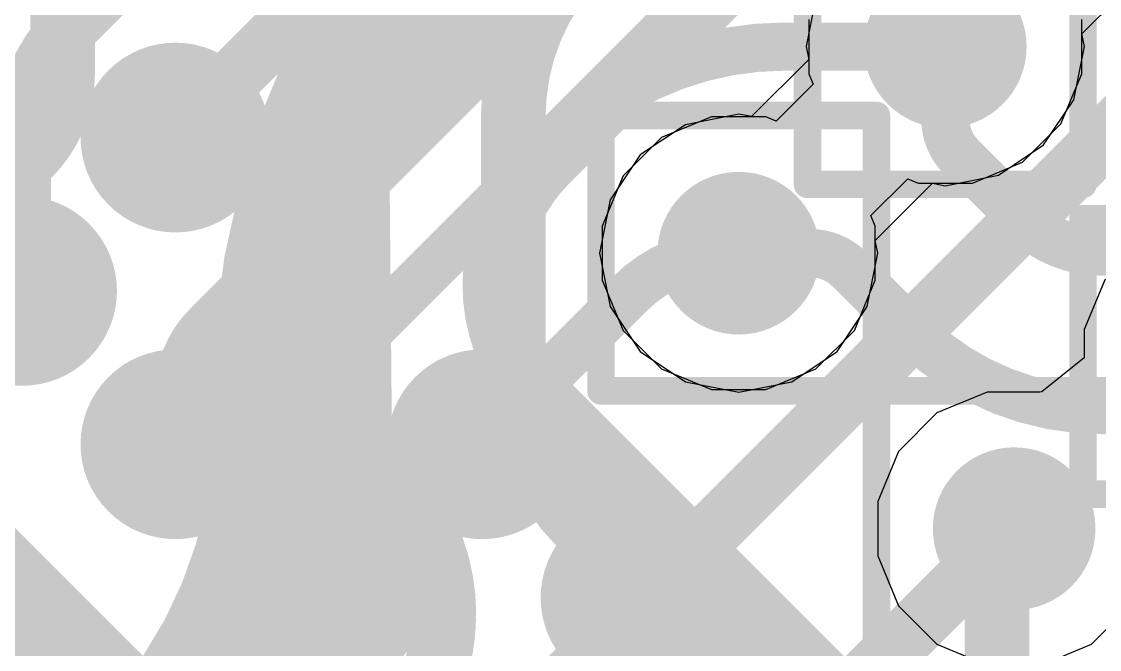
# Model space of a CAD drawing. Header units: inches. Extents: x -6 to 284, y -12 to 154.
# Drawn here: x 60.205 to 62.193, y 11.716 to 12.874 of the extents above; entities that cross this region are included whole.
import ezdxf

# ---------------------------------------------------------------- set-up
doc = ezdxf.new("R2010")
doc.units = ezdxf.units.IN
for name, color, linetype in [('Bottom Layer', 5, 'Continuous'), ('Drill Drawing', 1, 'Continuous'), ('GND-1', 16, 'Continuous'), ('GND-2', 90, 'Continuous'), ('GND-3', 216, 'Continuous'), ('GND-4', 54, 'Continuous'), ('PWR-1', 156, 'Continuous'), ('PWR-2', 130, 'Continuous'), ('Signal L1', 76, 'Continuous'), ('Signal L2', 6, 'Continuous'), ('Top Layer', 1, 'Continuous'), ('Top Paste', 8, 'Continuous'), ('Top Solder', 216, 'Continuous'), ('Via Holes', 16, 'Continuous')]:
    doc.layers.add(name, color=color, linetype=linetype)

# ---------------------------------------------------------------- blocks, each defined once
blk = doc.blocks.new('BGA_565_15_5_14_4__132')
at = {"layer": 'Top Layer'}
h = blk.add_hatch(color=1, dxfattribs=at)
edge = h.paths.add_edge_path()
edge.add_arc((-7.400000439999999, 2.39999774), 0.12499848, 0, 360)
h = blk.add_hatch(color=1, dxfattribs=at)
edge = h.paths.add_edge_path()
edge.add_arc((-7.400000439999999, 2.00000108), 0.12499848, 0, 360)
h = blk.add_hatch(color=1, dxfattribs=at)
edge = h.paths.add_edge_path()
edge.add_arc((-7.00000124, 2.00000108), 0.12499848, 0, 360)
h = blk.add_hatch(color=1, dxfattribs=at)
edge = h.paths.add_edge_path()
edge.add_arc((-7.00000124, 1.59999934), 0.12499848, 0, 360)
h = blk.add_hatch(color=1, dxfattribs=at)
edge = h.paths.add_edge_path()
edge.add_arc((-7.400000439999999, 1.20000014), 0.12499848, 0, 360)
h = blk.add_hatch(color=1, dxfattribs=at)
edge = h.paths.add_edge_path()
edge.add_arc((-7.00000124, 1.20000014), 0.12499848, 0, 360)
at = {"layer": 'Top Paste'}
h = blk.add_hatch(color=8, dxfattribs=at)
edge = h.paths.add_edge_path()
edge.add_arc((-7.400000439999999, 2.39999774), 0.12499848, 0, 360)
h = blk.add_hatch(color=8, dxfattribs=at)
edge = h.paths.add_edge_path()
edge.add_arc((-7.400000439999999, 2.00000108), 0.12499848, 0, 360)
h = blk.add_hatch(color=8, dxfattribs=at)
edge = h.paths.add_edge_path()
edge.add_arc((-7.00000124, 2.00000108), 0.12499848, 0, 360)
h = blk.add_hatch(color=8, dxfattribs=at)
edge = h.paths.add_edge_path()
edge.add_arc((-7.00000124, 1.59999934), 0.12499848, 0, 360)
h = blk.add_hatch(color=8, dxfattribs=at)
edge = h.paths.add_edge_path()
edge.add_arc((-7.400000439999999, 1.20000014), 0.12499848, 0, 360)
h = blk.add_hatch(color=8, dxfattribs=at)
edge = h.paths.add_edge_path()
edge.add_arc((-7.00000124, 1.20000014), 0.12499848, 0, 360)
at = {"layer": 'Top Solder'}
h = blk.add_hatch(color=216, dxfattribs=at)
edge = h.paths.add_edge_path()
edge.add_arc((-7.400000439999999, 2.39999774), 0.17499838, 0, 360)
h = blk.add_hatch(color=216, dxfattribs=at)
edge = h.paths.add_edge_path()
edge.add_arc((-7.400000439999999, 2.00000108), 0.17499838, 0, 360)
h = blk.add_hatch(color=216, dxfattribs=at)
edge = h.paths.add_edge_path()
edge.add_arc((-7.00000124, 2.00000108), 0.17499838, 0, 360)
h = blk.add_hatch(color=216, dxfattribs=at)
edge = h.paths.add_edge_path()
edge.add_arc((-7.00000124, 1.59999934), 0.17499838, 0, 360)
h = blk.add_hatch(color=216, dxfattribs=at)
edge = h.paths.add_edge_path()
edge.add_arc((-7.400000439999999, 1.20000014), 0.17499838, 0, 360)
h = blk.add_hatch(color=216, dxfattribs=at)
edge = h.paths.add_edge_path()
edge.add_arc((-7.00000124, 1.20000014), 0.17499838, 0, 360)

msp = doc.modelspace()

# ---------------------------------------------------------------- hatches: boundary and pattern name
at = {"layer": 'Bottom Layer'}
h = msp.add_hatch(color=5, dxfattribs=at)
edge = h.paths.add_edge_path()
edge.add_arc((61.90883224, 12.82770358), 0.1499997, 0, 360)
h = msp.add_hatch(color=5, dxfattribs=at)
edge = h.paths.add_edge_path()
edge.add_arc((61.52783224, 12.44670358), 0.1499997, 0, 360)
at = {"layer": 'GND-1'}
h = msp.add_hatch(color=16, dxfattribs=at)
edge = h.paths.add_edge_path()
edge.add_arc((61.90883224, 12.82770358), 0.1499997, 0, 360)
h = msp.add_hatch(color=16, dxfattribs=at)
edge = h.paths.add_edge_path()
edge.add_arc((61.52783224, 12.44670358), 0.1499997, 0, 360)
h = msp.add_hatch(color=16, dxfattribs=at)
edge = h.paths.add_edge_path()
edge.add_arc((62.03583732, 11.93869342), 0.1499997, 0, 360)
at = {"layer": 'GND-2'}
h = msp.add_hatch(color=90, dxfattribs=at)
edge = h.paths.add_edge_path()
edge.add_arc((61.90883224, 12.82770358), 0.1499997, 0, 360)
h = msp.add_hatch(color=90, dxfattribs=at)
edge = h.paths.add_edge_path()
edge.add_arc((61.52783224, 12.44670358), 0.1499997, 0, 360)
at = {"layer": 'GND-3'}
h = msp.add_hatch(color=216, dxfattribs=at)
edge = h.paths.add_edge_path()
edge.add_arc((61.90883224, 12.82770358), 0.1499997, 0, 360)
h = msp.add_hatch(color=216, dxfattribs=at)
edge = h.paths.add_edge_path()
edge.add_arc((61.52783224, 12.44670358), 0.1499997, 0, 360)
at = {"layer": 'GND-4'}
h = msp.add_hatch(color=54, dxfattribs=at)
edge = h.paths.add_edge_path()
edge.add_arc((61.90883224, 12.82770358), 0.1499997, 0, 360)
h = msp.add_hatch(color=54, dxfattribs=at)
edge = h.paths.add_edge_path()
edge.add_arc((61.52783224, 12.44670358), 0.1499997, 0, 360)
at = {"layer": 'PWR-1'}
h = msp.add_hatch(color=156, dxfattribs=at)
edge = h.paths.add_edge_path()
edge.add_arc((61.90883224, 12.82770358), 0.1499997, 0, 360)
h = msp.add_hatch(color=156, dxfattribs=at)
edge = h.paths.add_edge_path()
edge.add_arc((61.52783224, 12.44670358), 0.1499997, 0, 360)
at = {"layer": 'PWR-2'}
h = msp.add_hatch(color=130, dxfattribs=at)
edge = h.paths.add_edge_path()
edge.add_arc((61.90883224, 12.82770358), 0.1499997, 0, 360)
h = msp.add_hatch(color=130, dxfattribs=at)
edge = h.paths.add_edge_path()
edge.add_arc((61.52783224, 12.44670358), 0.1499997, 0, 360)
at = {"layer": 'Signal L1'}
h = msp.add_hatch(color=76, dxfattribs=at)
edge = h.paths.add_edge_path()
edge.add_arc((61.90883224, 12.82770358), 0.1499997, 0, 360)
h = msp.add_hatch(color=76, dxfattribs=at)
edge = h.paths.add_edge_path()
edge.add_arc((61.52783224, 12.44670358), 0.1499997, 0, 360)
h = msp.add_hatch(color=76, dxfattribs=at)
edge = h.paths.add_edge_path()
edge.add_arc((62.03583732, 11.93869342), 0.1499997, 0, 360)
at = {"layer": 'Signal L2'}
h = msp.add_hatch(color=6, dxfattribs=at)
edge = h.paths.add_edge_path()
edge.add_arc((61.90883224, 12.82770358), 0.1499997, 0, 360)
h = msp.add_hatch(color=6, dxfattribs=at)
edge = h.paths.add_edge_path()
edge.add_arc((61.52783224, 12.44670358), 0.1499997, 0, 360)
at = {"layer": 'Top Layer'}
h = msp.add_hatch(color=1, dxfattribs=at)
edge = h.paths.add_edge_path()
edge.add_arc((61.90883224, 12.82770358), 0.1499997, 0, 360)
h = msp.add_hatch(color=1, dxfattribs=at)
edge = h.paths.add_edge_path()
edge.add_arc((61.52783224, 12.44670358), 0.1499997, 0, 360)
h = msp.add_hatch(color=1, dxfattribs=at)
edge = h.paths.add_edge_path()
edge.add_arc((62.03583732, 11.93869342), 0.1499997, 0, 360)
at = {"layer": 'Via Holes'}
h = msp.add_hatch(color=7, dxfattribs=at)
edge = h.paths.add_edge_path()
edge.add_arc((61.90883224, 12.82770358), 0.07499858, 0, 360)
h = msp.add_hatch(color=7, dxfattribs=at)
edge = h.paths.add_edge_path()
edge.add_arc((61.52783224, 12.44670358), 0.07499858, 0, 360)
h = msp.add_hatch(color=7, dxfattribs=at)
edge = h.paths.add_edge_path()
edge.add_arc((62.03583732, 11.93869342), 0.07499858, 0, 360)

# ---------------------------------------------------------------- linework, layer by layer
at = {"layer": 'Bottom Layer'}
for points in [[(60.90480326, 11.35750332, 0.10414, 0.10414, 0), (63.12528396, 13.57798148, 0.10414, 0.10414, 0)], [(60.6561906, 12.15507348, 0.2032, 0.2032, -0.1989136463884199), (61.10969744, 13.24994048, 0.2032, 0.2032, 0)], [(60.65619568, 12.15507856, 0.2032, 0.2032, -0.08871033909250432), (60.62335602, 11.87864274, 0.2032, 0.2032, 0)], [(60.62335602, 11.87864274, 0.2032, 0.2032, -0.1231645508676885), (60.4065086, 11.5171347, 0.2032, 0.2032, 0)]]:
    msp.add_lwpolyline(points, format="xyseb", dxfattribs=at)
for points in [[(60.60539059999999, 12.15507348, 0.1016, 0.1016, 1), (60.70699059999999, 12.15507348, 0.1016, 0.1016, 1)], [(60.60539567999999, 12.15507856, 0.1016, 0.1016, 1), (60.70699567999999, 12.15507856, 0.1016, 0.1016, 1)], [(60.57255602, 11.87864274, 0.1016, 0.1016, 1), (60.67415602000001, 11.87864274, 0.1016, 0.1016, 1)], [(60.57255602, 11.87864274, 0.1016, 0.1016, 1), (60.67415602000001, 11.87864274, 0.1016, 0.1016, 1)]]:
    msp.add_lwpolyline(points, format="xyseb", close=True, dxfattribs=at)
at = {"layer": 'Drill Drawing'}
for points in [[(61.65483223999999, 12.57370358, 0.0508, 0.0508, 0), (61.65483223999999, 13.08170358, 0.0508, 0.0508, 0)], [(62.16283223999999, 12.57370358, 0.0508, 0.0508, 0), (62.16283223999999, 13.08170358, 0.0508, 0.0508, 0)], [(61.27383224, 12.70070358, 0.0508, 0.0508, 0), (61.78183224, 12.70070358, 0.0508, 0.0508, 0)], [(61.27383224, 12.19270358, 0.0508, 0.0508, 0), (61.27383224, 12.70070358, 0.0508, 0.0508, 0)], [(61.78183224, 12.19270358, 0.0508, 0.0508, 0), (61.78183224, 12.70070358, 0.0508, 0.0508, 0)], [(61.65483223999999, 12.57370358, 0.0508, 0.0508, 0), (62.16283223999999, 12.57370358, 0.0508, 0.0508, 0)], [(62.16283731999999, 12.51019342, 0.0508, 0.0508, 0), (62.67083732, 12.51019342, 0.0508, 0.0508, 0)], [(62.16283731999999, 12.00219342, 0.0508, 0.0508, 0), (62.16283731999999, 12.51019342, 0.0508, 0.0508, 0)], [(61.27383224, 12.19270358, 0.0508, 0.0508, 0), (61.78183224, 12.19270358, 0.0508, 0.0508, 0)], [(61.78183731999999, 12.19269342, 0.0508, 0.0508, 0), (62.28983731999999, 12.19269342, 0.0508, 0.0508, 0)], [(61.78183731999999, 11.68469342, 0.0508, 0.0508, 0), (61.78183731999999, 12.19269342, 0.0508, 0.0508, 0)], [(62.16283731999999, 12.00219342, 0.0508, 0.0508, 0), (62.67083732, 12.00219342, 0.0508, 0.0508, 0)]]:
    msp.add_lwpolyline(points, format="xyseb", dxfattribs=at)
for points in [[(61.26113223999999, 12.70070358, 0.0254, 0.0254, 1), (61.28653223999999, 12.70070358, 0.0254, 0.0254, 1)], [(61.26113223999999, 12.70070358, 0.0254, 0.0254, 1), (61.28653223999999, 12.70070358, 0.0254, 0.0254, 1)], [(61.76913224, 12.70070358, 0.0254, 0.0254, 1), (61.79453224, 12.70070358, 0.0254, 0.0254, 1)], [(61.76913224, 12.70070358, 0.0254, 0.0254, 1), (61.79453224, 12.70070358, 0.0254, 0.0254, 1)], [(61.64213224, 12.57370358, 0.0254, 0.0254, 1), (61.66753224, 12.57370358, 0.0254, 0.0254, 1)], [(61.64213224, 12.57370358, 0.0254, 0.0254, 1), (61.66753224, 12.57370358, 0.0254, 0.0254, 1)], [(62.15013224, 12.57370358, 0.0254, 0.0254, 1), (62.17553224, 12.57370358, 0.0254, 0.0254, 1)], [(62.15013224, 12.57370358, 0.0254, 0.0254, 1), (62.17553224, 12.57370358, 0.0254, 0.0254, 1)], [(62.15013731999999, 12.51019342, 0.0254, 0.0254, 1), (62.17553732, 12.51019342, 0.0254, 0.0254, 1)], [(62.15013731999999, 12.51019342, 0.0254, 0.0254, 1), (62.17553732, 12.51019342, 0.0254, 0.0254, 1)], [(61.26113223999999, 12.19270358, 0.0254, 0.0254, 1), (61.28653223999999, 12.19270358, 0.0254, 0.0254, 1)], [(61.26113223999999, 12.19270358, 0.0254, 0.0254, 1), (61.28653223999999, 12.19270358, 0.0254, 0.0254, 1)], [(61.76913224, 12.19270358, 0.0254, 0.0254, 1), (61.79453224, 12.19270358, 0.0254, 0.0254, 1)], [(61.76913224, 12.19270358, 0.0254, 0.0254, 1), (61.79453224, 12.19270358, 0.0254, 0.0254, 1)], [(61.76913732, 12.19269342, 0.0254, 0.0254, 1), (61.79453732, 12.19269342, 0.0254, 0.0254, 1)], [(61.76913732, 12.19269342, 0.0254, 0.0254, 1), (61.79453732, 12.19269342, 0.0254, 0.0254, 1)], [(62.15013731999999, 12.00219342, 0.0254, 0.0254, 1), (62.17553732, 12.00219342, 0.0254, 0.0254, 1)], [(62.15013731999999, 12.00219342, 0.0254, 0.0254, 1), (62.17553732, 12.00219342, 0.0254, 0.0254, 1)]]:
    msp.add_lwpolyline(points, format="xyseb", close=True, dxfattribs=at)
at = {"layer": 'GND-1'}
for p, q in [((61.65723254, 12.8777492), (61.65723254, 12.77765796)), ((62.16043194, 12.77765796), (62.16043194, 12.8777492)), ((61.65723254, 12.77765796), (61.665231, 12.75834634)), ((62.12212874, 12.68518418), (62.16043194, 12.77765796)), ((61.665231, 12.75834634), (61.59718948, 12.69030482)), ((61.47778662, 12.69830328), (61.38531284, 12.66000008)), ((61.57787785999999, 12.69830328), (61.47778662, 12.69830328)), ((61.59718948, 12.69030482), (61.57787785999999, 12.69830328)), ((62.05135164, 12.61440708), (62.12212874, 12.68518418)), ((61.38531284, 12.66000008), (61.31453574, 12.58922298)), ((61.95887786, 12.57610388), (62.05135164, 12.61440708)), ((61.31453574, 12.58922298), (61.27623254, 12.4967492)), ((61.77143348, 12.51606082), (61.839475, 12.58410234)), ((61.839475, 12.58410234), (61.85878662, 12.57610388)), ((61.85878662, 12.57610388), (61.95887786, 12.57610388)), ((61.77943193999999, 12.4967492), (61.77143348, 12.51606082)), ((61.27623254, 12.4967492), (61.27623254, 12.39665796)), ((61.77943193999999, 12.39665796), (61.77943193999999, 12.4967492)), ((61.27623254, 12.39665796), (61.31453574, 12.30418418)), ((61.74112873999999, 12.30418418), (61.77943193999999, 12.39665796)), ((62.20354082, 12.39871282), (62.16523761999999, 12.30623904)), ((62.16523761999999, 12.30623904), (62.16523761999999, 12.25365088)), ((61.31453574, 12.30418418), (61.38531284, 12.23340708)), ((61.67035163999999, 12.23340708), (61.74112873999999, 12.30418418)), ((62.16523761999999, 12.25365088), (62.08676686, 12.19099924)), ((61.38531284, 12.23340708), (61.47778662, 12.19510388)), ((61.57787785999999, 12.19510388), (61.67035163999999, 12.23340708)), ((61.47778662, 12.19510388), (61.57787785999999, 12.19510388)), ((61.9857917, 12.19029312), (61.89331792, 12.15198992)), ((62.08310418, 12.19029312), (61.9857917, 12.19029312)), ((62.08676686, 12.19099924), (62.08310418, 12.19029312)), ((61.89331792, 12.15198992), (61.82254082, 12.08121282)), ((61.82254082, 12.08121282), (61.78423762, 11.98873904)), ((61.78423762, 11.98873904), (61.78423762, 11.8886478)), ((61.78423762, 11.8886478), (61.82254082, 11.79617402)), ((61.82254082, 11.79617402), (61.89331792, 11.72539692)), ((62.17835672, 11.72539692), (62.24913382, 11.79617402)), ((61.89331792, 11.72539692), (61.9857917, 11.68709372)), ((62.08588294, 11.68709372), (62.17835672, 11.72539692))]:
    msp.add_line(p, q, dxfattribs=at)
at = {"layer": 'GND-2'}
for p, q in [((61.65723254, 12.8777492), (61.65723254, 12.77765796)), ((62.16043194, 12.77765796), (62.16043194, 12.8777492)), ((61.65723254, 12.77765796), (61.665231, 12.75834634)), ((62.12212874, 12.68518418), (62.16043194, 12.77765796)), ((61.665231, 12.75834634), (61.59718948, 12.69030482)), ((61.47778662, 12.69830328), (61.38531284, 12.66000008)), ((61.57787785999999, 12.69830328), (61.47778662, 12.69830328)), ((61.59718948, 12.69030482), (61.57787785999999, 12.69830328)), ((62.05135164, 12.61440708), (62.12212874, 12.68518418)), ((61.38531284, 12.66000008), (61.31453574, 12.58922298)), ((61.95887786, 12.57610388), (62.05135164, 12.61440708)), ((61.31453574, 12.58922298), (61.27623254, 12.4967492)), ((61.77143348, 12.51606082), (61.839475, 12.58410234)), ((61.839475, 12.58410234), (61.85878662, 12.57610388)), ((61.85878662, 12.57610388), (61.95887786, 12.57610388)), ((61.77943193999999, 12.4967492), (61.77143348, 12.51606082)), ((61.27623254, 12.4967492), (61.27623254, 12.39665796)), ((61.77943193999999, 12.39665796), (61.77943193999999, 12.4967492)), ((61.27623254, 12.39665796), (61.31453574, 12.30418418)), ((61.74112873999999, 12.30418418), (61.77943193999999, 12.39665796)), ((61.31453574, 12.30418418), (61.38531284, 12.23340708)), ((61.67035163999999, 12.23340708), (61.74112873999999, 12.30418418)), ((61.38531284, 12.23340708), (61.47778662, 12.19510388)), ((61.57787785999999, 12.19510388), (61.67035163999999, 12.23340708)), ((61.47778662, 12.19510388), (61.57787785999999, 12.19510388))]:
    msp.add_line(p, q, dxfattribs=at)
at = {"layer": 'GND-3'}
for p, q in [((61.65723254, 12.8777492), (61.65723254, 12.77765796)), ((62.16043194, 12.77765796), (62.16043194, 12.8777492)), ((61.65723254, 12.77765796), (61.665231, 12.75834634)), ((62.12212874, 12.68518418), (62.16043194, 12.77765796)), ((61.665231, 12.75834634), (61.59718948, 12.69030482)), ((61.47778662, 12.69830328), (61.38531284, 12.66000008)), ((61.57787785999999, 12.69830328), (61.47778662, 12.69830328)), ((61.59718948, 12.69030482), (61.57787785999999, 12.69830328)), ((62.05135164, 12.61440708), (62.12212874, 12.68518418)), ((61.38531284, 12.66000008), (61.31453574, 12.58922298)), ((61.95887786, 12.57610388), (62.05135164, 12.61440708)), ((61.31453574, 12.58922298), (61.27623254, 12.4967492)), ((61.77143348, 12.51606082), (61.839475, 12.58410234)), ((61.839475, 12.58410234), (61.85878662, 12.57610388)), ((61.85878662, 12.57610388), (61.95887786, 12.57610388)), ((61.77943193999999, 12.4967492), (61.77143348, 12.51606082)), ((61.27623254, 12.4967492), (61.27623254, 12.39665796)), ((61.77943193999999, 12.39665796), (61.77943193999999, 12.4967492)), ((61.27623254, 12.39665796), (61.31453574, 12.30418418)), ((61.74112873999999, 12.30418418), (61.77943193999999, 12.39665796)), ((61.31453574, 12.30418418), (61.38531284, 12.23340708)), ((61.67035163999999, 12.23340708), (61.74112873999999, 12.30418418)), ((61.38531284, 12.23340708), (61.47778662, 12.19510388)), ((61.57787785999999, 12.19510388), (61.67035163999999, 12.23340708)), ((61.47778662, 12.19510388), (61.57787785999999, 12.19510388))]:
    msp.add_line(p, q, dxfattribs=at)
at = {"layer": 'GND-4'}
for p, q in [((61.65723254, 12.8777492), (61.65723254, 12.77765796)), ((62.16043194, 12.77765796), (62.16043194, 12.8777492)), ((61.65723254, 12.77765796), (61.665231, 12.75834634)), ((62.12212874, 12.68518418), (62.16043194, 12.77765796)), ((61.665231, 12.75834634), (61.59718948, 12.69030482)), ((61.47778662, 12.69830328), (61.38531284, 12.66000008)), ((61.57787785999999, 12.69830328), (61.47778662, 12.69830328)), ((61.59718948, 12.69030482), (61.57787785999999, 12.69830328)), ((62.05135164, 12.61440708), (62.12212874, 12.68518418)), ((61.38531284, 12.66000008), (61.31453574, 12.58922298)), ((61.95887786, 12.57610388), (62.05135164, 12.61440708)), ((61.31453574, 12.58922298), (61.27623254, 12.4967492)), ((61.77143348, 12.51606082), (61.839475, 12.58410234)), ((61.839475, 12.58410234), (61.85878662, 12.57610388)), ((61.85878662, 12.57610388), (61.95887786, 12.57610388)), ((61.77943193999999, 12.4967492), (61.77143348, 12.51606082)), ((61.27623254, 12.4967492), (61.27623254, 12.39665796)), ((61.77943193999999, 12.39665796), (61.77943193999999, 12.4967492)), ((61.27623254, 12.39665796), (61.31453574, 12.30418418)), ((61.74112873999999, 12.30418418), (61.77943193999999, 12.39665796)), ((61.31453574, 12.30418418), (61.38531284, 12.23340708)), ((61.67035163999999, 12.23340708), (61.74112873999999, 12.30418418)), ((61.38531284, 12.23340708), (61.47778662, 12.19510388)), ((61.57787785999999, 12.19510388), (61.67035163999999, 12.23340708)), ((61.47778662, 12.19510388), (61.57787785999999, 12.19510388))]:
    msp.add_line(p, q, dxfattribs=at)
at = {"layer": 'PWR-1'}
for p, q in [((62.1606707, 12.85128748), (62.26624834, 12.95685496)), ((61.67182992, 12.92587204), (61.6523024, 12.82770358)), ((62.16536207999999, 12.82770358), (62.1606707, 12.85128748)), ((61.6523024, 12.82770358), (61.65699631999999, 12.80411206)), ((62.14583456, 12.72953512), (62.16536207999999, 12.82770358)), ((61.65699631999999, 12.80411206), (61.55142376, 12.6985395)), ((62.09022633999999, 12.64630948), (62.14583456, 12.72953512)), ((61.52783224, 12.70323342), (61.42966378, 12.6837059)), ((61.55142376, 12.6985395), (61.52783224, 12.70323342)), ((61.42966378, 12.6837059), (61.34643814, 12.62809768)), ((62.0070007, 12.59070126), (62.09022633999999, 12.64630948)), ((61.34643814, 12.62809768), (61.29082992, 12.54487204)), ((61.90883224, 12.57117374), (62.0070007, 12.59070126)), ((61.77966816, 12.4702951), (61.88524072, 12.57586766)), ((61.88524072, 12.57586766), (61.90883224, 12.57117374)), ((61.29082992, 12.54487204), (61.2713024, 12.44670358)), ((61.78436208, 12.44670358), (61.77966816, 12.4702951)), ((61.2713024, 12.44670358), (61.29082992, 12.34853512)), ((61.76483455999999, 12.34853512), (61.78436208, 12.44670358)), ((61.29082992, 12.34853512), (61.34643814, 12.26530948)), ((61.70922633999999, 12.26530948), (61.76483455999999, 12.34853512)), ((61.34643814, 12.26530948), (61.42966378, 12.20970126)), ((61.62600069999999, 12.20970126), (61.70922633999999, 12.26530948)), ((61.42966378, 12.20970126), (61.52783224, 12.19017374)), ((61.52783224, 12.19017374), (61.62600069999999, 12.20970126))]:
    msp.add_line(p, q, dxfattribs=at)
at = {"layer": 'PWR-2'}
for p, q in [((62.1606707, 12.85128748), (62.26624834, 12.95685496)), ((61.67182992, 12.92587204), (61.6523024, 12.82770358)), ((62.16536207999999, 12.82770358), (62.1606707, 12.85128748)), ((61.6523024, 12.82770358), (61.65699631999999, 12.80411206)), ((62.14583456, 12.72953512), (62.16536207999999, 12.82770358)), ((61.65699631999999, 12.80411206), (61.55142376, 12.6985395)), ((62.09022633999999, 12.64630948), (62.14583456, 12.72953512)), ((61.52783224, 12.70323342), (61.42966378, 12.6837059)), ((61.55142376, 12.6985395), (61.52783224, 12.70323342)), ((61.42966378, 12.6837059), (61.34643814, 12.62809768)), ((62.0070007, 12.59070126), (62.09022633999999, 12.64630948)), ((61.34643814, 12.62809768), (61.29082992, 12.54487204)), ((61.90883224, 12.57117374), (62.0070007, 12.59070126)), ((61.77966816, 12.4702951), (61.88524072, 12.57586766)), ((61.88524072, 12.57586766), (61.90883224, 12.57117374)), ((61.29082992, 12.54487204), (61.2713024, 12.44670358)), ((61.78436208, 12.44670358), (61.77966816, 12.4702951)), ((61.2713024, 12.44670358), (61.29082992, 12.34853512)), ((61.76483455999999, 12.34853512), (61.78436208, 12.44670358)), ((61.29082992, 12.34853512), (61.34643814, 12.26530948)), ((61.70922633999999, 12.26530948), (61.76483455999999, 12.34853512)), ((61.34643814, 12.26530948), (61.42966378, 12.20970126)), ((61.62600069999999, 12.20970126), (61.70922633999999, 12.26530948)), ((61.42966378, 12.20970126), (61.52783224, 12.19017374)), ((61.52783224, 12.19017374), (61.62600069999999, 12.20970126))]:
    msp.add_line(p, q, dxfattribs=at)
at = {"layer": 'Signal L1'}
for points in [[(60.82263172, 12.77836662, 0.11938, 0.11938, -0.1971250189550252), (60.97852675999999, 13.15106844, 0.11938, 0.11938, 0)], [(61.11210535999999, 12.6986792, 0.11938, 0.11938, -0.198912367379658), (61.23632151999999, 12.99855922, 0.11938, 0.11938, 0)], [(60.82262664, 12.77700518, 0.11938, 0.11938, 0), (60.82263172, 12.77836662, 0.11938, 0.11938, 0)], [(60.82262664, 12.77700518, 0.11938, 0.11938, 0), (60.84249452, 10.57408096, 0.11938, 0.11938, 0)], [(61.11210789999999, 12.2490992, 0.11938, 0.11938, 0), (61.11210789999999, 12.69789942, 0.11938, 0.11938, 0)], [(61.23811222, 11.9445659, 0.11938, 0.11938, -0.1987124958725272), (61.11210789999999, 12.2490992, 0.11938, 0.11938, 0)], [(61.2383459, 11.94432968, 0.11938, 0.11938, -0.0001922717040429004), (61.23811222, 11.9445659, 0.11938, 0.11938, 0)], [(61.2383459, 11.94433222, 0.11938, 0.11938, 0), (61.53762647999999, 11.6450491, 0.11938, 0.11938, 0)], [(62.00444292, 11.90730156, 0.11938, 0.11938, 0), (62.03583732, 11.93869342, 0.11938, 0.11938, 0)], [(62.00443783999999, 10.74764424, 0.11938, 0.11938, 0), (62.00444292, 11.90730156, 0.11938, 0.11938, 0)]]:
    msp.add_lwpolyline(points, format="xyseb", dxfattribs=at)
for points in [[(60.79278164, 12.77700518, 0.05969, 0.05969, 1), (60.85247164, 12.77700518, 0.05969, 0.05969, 1)], [(60.79278164, 12.77700518, 0.05969, 0.05969, 1), (60.85247164, 12.77700518, 0.05969, 0.05969, 1)], [(60.79278671999999, 12.77836662, 0.05969, 0.05969, 1), (60.85247672, 12.77836662, 0.05969, 0.05969, 1)], [(60.79278671999999, 12.77836662, 0.05969, 0.05969, 1), (60.85247672, 12.77836662, 0.05969, 0.05969, 1)], [(61.08226036, 12.6986792, 0.05969, 0.05969, 1), (61.14195036, 12.6986792, 0.05969, 0.05969, 1)], [(61.0822629, 12.69789942, 0.05969, 0.05969, 1), (61.14195289999999, 12.69789942, 0.05969, 0.05969, 1)], [(61.0822629, 12.2490992, 0.05969, 0.05969, 1), (61.14195289999999, 12.2490992, 0.05969, 0.05969, 1)], [(61.0822629, 12.2490992, 0.05969, 0.05969, 1), (61.14195289999999, 12.2490992, 0.05969, 0.05969, 1)], [(61.20826722, 11.9445659, 0.05969, 0.05969, 1), (61.26795721999999, 11.9445659, 0.05969, 0.05969, 1)], [(61.20826722, 11.9445659, 0.05969, 0.05969, 1), (61.26795721999999, 11.9445659, 0.05969, 0.05969, 1)], [(61.2085009, 11.94433222, 0.05969, 0.05969, 1), (61.26819089999999, 11.94433222, 0.05969, 0.05969, 1)], [(61.2085009, 11.94432968, 0.05969, 0.05969, 1), (61.26819089999999, 11.94432968, 0.05969, 0.05969, 1)], [(62.00599232, 11.93869342, 0.05969, 0.05969, 1), (62.06568231999999, 11.93869342, 0.05969, 0.05969, 1)], [(61.97459792, 11.90730156, 0.05969, 0.05969, 1), (62.03428792, 11.90730156, 0.05969, 0.05969, 1)], [(61.97459792, 11.90730156, 0.05969, 0.05969, 1), (62.03428792, 11.90730156, 0.05969, 0.05969, 1)]]:
    msp.add_lwpolyline(points, format="xyseb", close=True, dxfattribs=at)
at = {"layer": 'Signal L2'}
for points in [[(60.81392967999999, 12.68528578, 0.11938, 0.11938, 0), (63.37626389999999, 15.24762, 0.11938, 0.11938, 0)], [(61.23393137999999, 12.6782576, 0.11938, 0.11938, 0), (62.08277143999999, 13.52709766, 0.11938, 0.11938, 0)], [(60.28098434, 12.77904734, 0.11938, 0.11938, 0), (60.28098434, 12.94961342, 0.11938, 0.11938, 0)], [(61.90883224, 12.69469902, 0.08889999999999999, 0.08889999999999999, 0), (61.90883224, 12.82770358, 0.08889999999999999, 0.08889999999999999, 0)], [(60.28098434, 12.77904734, 0.11938, 0.11938, -0.9999999999999999), (59.85426434, 12.77904734, 0.11938, 0.11938, 0)], [(60.70233731999999, 12.41587814, 0.11938, 0.11938, -0.198912367379658), (60.81392967999999, 12.68528578, 0.11938, 0.11938, 0)], [(61.17298153999999, 12.61730522, 0.11938, 0.11938, 0), (61.23393137999999, 12.67825506, 0.11938, 0.11938, 0)], [(61.23393137999999, 12.67825506, 0.11938, 0.11938, 0), (61.23393137999999, 12.6782576, 0.11938, 0.11938, 0)], [(61.93777808, 12.62430038, 0.08889999999999999, 0.08889999999999999, -0.19755663596423), (61.90883224, 12.69469902, 0.08889999999999999, 0.08889999999999999, 0)], [(61.07815571999999, 12.38837502, 0.11938, 0.11938, -0.198912367379658), (61.17298153999999, 12.61730522, 0.11938, 0.11938, 0)], [(61.93793048, 12.62414544, 0.08889999999999999, 0.08889999999999999, -0.0005417844986843924), (61.93777808, 12.62430038, 0.08889999999999999, 0.08889999999999999, 0)], [(61.93793048, 12.62414544, 0.08889999999999999, 0.08889999999999999, 0), (62.0546892, 12.50738672, 0.08889999999999999, 0.08889999999999999, 0)], [(62.19754895999999, 12.44943662, 0.08889999999999999, 0.08889999999999999, -0.1951739552291717), (62.05470443999999, 12.5074045, 0.08889999999999999, 0.08889999999999999, 0)], [(61.52783224, 12.44670358, 0.08889999999999999, 0.08889999999999999, 0), (61.66081902, 12.44670358, 0.08889999999999999, 0.08889999999999999, 0)], [(61.66081902, 12.44670358, 0.08889999999999999, 0.08889999999999999, -0.1982965626529502), (61.73143355999999, 12.417552, 0.08889999999999999, 0.08889999999999999, 0)], [(62.19754895999999, 12.44943662, 0.08889999999999999, 0.08889999999999999, 0), (64.14307466, 12.44943662, 0.08889999999999999, 0.08889999999999999, 0)], [(60.70233731999999, 12.36566488, 0.11938, 0.11938, 0), (60.70233731999999, 12.41587814, 0.11938, 0.11938, 0)], [(61.16679917999999, 12.17437494, 0.11938, 0.11938, -0.198912367379658), (61.07815571999999, 12.38837502, 0.11938, 0.11938, 0)], [(61.73143355999999, 12.417552, 0.08889999999999999, 0.08889999999999999, 0), (61.7316012, 12.41738436, 0.08889999999999999, 0.08889999999999999, 0)], [(61.73143355999999, 12.417552, 0.08889999999999999, 0.08889999999999999, -0.0005920971427574608), (61.7316012, 12.41738436, 0.08889999999999999, 0.08889999999999999, 0)], [(61.7316012, 12.41738436, 0.08889999999999999, 0.08889999999999999, 0), (61.84814402, 12.30084154, 0.08889999999999999, 0.08889999999999999, 0)], [(60.81377728, 12.09640964, 0.11938, 0.11938, -0.1987644589970463), (60.70233731999999, 12.36566488, 0.11938, 0.11938, 0)], [(61.84814148, 12.300839, 0.08889999999999999, 0.08889999999999999, 0), (61.85438226, 12.2947938, 0.08889999999999999, 0.08889999999999999, 0)], [(62.19754895999999, 12.15733662, 0.08889999999999999, 0.08889999999999999, -0.1928339034344317), (61.8543848, 12.29479634, 0.08889999999999999, 0.08889999999999999, 0)], [(61.1667941, 12.17437494, 0.11938, 0.11938, 0), (61.78903568, 11.55213082, 0.11938, 0.11938, 0)], [(62.19754895999999, 12.15733662, 0.08889999999999999, 0.08889999999999999, 0), (64.07016904, 12.15733662, 0.08889999999999999, 0.08889999999999999, 0)], [(60.81377728, 12.09640964, 0.11938, 0.11938, 0), (60.88168925999999, 12.02849766, 0.11938, 0.11938, 0)], [(60.88168925999999, 12.0285002, 0.11938, 0.11938, -0.198912367379658), (60.98403094, 11.7814217, 0.11938, 0.11938, 0)], [(60.98403094, 11.7814217, 0.11938, 0.11938, -0.198912367379658), (60.88039385999999, 11.531219, 0.11938, 0.11938, 0)]]:
    msp.add_lwpolyline(points, format="xyseb", dxfattribs=at)
for points in [[(61.88660724, 12.82770358, 0.04445, 0.04445, 1), (61.93105723999999, 12.82770358, 0.04445, 0.04445, 1)], [(60.25113934, 12.77904734, 0.05969, 0.05969, 1), (60.31082934, 12.77904734, 0.05969, 0.05969, 1)], [(60.25113934, 12.77904734, 0.05969, 0.05969, 1), (60.31082934, 12.77904734, 0.05969, 0.05969, 1)], [(60.78408468, 12.68528578, 0.05969, 0.05969, 1), (60.84377468, 12.68528578, 0.05969, 0.05969, 1)], [(60.78408468, 12.68528578, 0.05969, 0.05969, 1), (60.84377468, 12.68528578, 0.05969, 0.05969, 1)], [(61.20408637999999, 12.6782576, 0.05969, 0.05969, 1), (61.26377638, 12.6782576, 0.05969, 0.05969, 1)], [(61.20408637999999, 12.6782576, 0.05969, 0.05969, 1), (61.26377638, 12.6782576, 0.05969, 0.05969, 1)], [(61.20408637999999, 12.67825506, 0.05969, 0.05969, 1), (61.26377638, 12.67825506, 0.05969, 0.05969, 1)], [(61.20408637999999, 12.67825506, 0.05969, 0.05969, 1), (61.26377638, 12.67825506, 0.05969, 0.05969, 1)], [(61.88660724, 12.69469902, 0.04445, 0.04445, 1), (61.93105723999999, 12.69469902, 0.04445, 0.04445, 1)], [(61.88660724, 12.69469902, 0.04445, 0.04445, 1), (61.93105723999999, 12.69469902, 0.04445, 0.04445, 1)], [(61.14313653999999, 12.61730522, 0.05969, 0.05969, 1), (61.20282654, 12.61730522, 0.05969, 0.05969, 1)], [(61.14313653999999, 12.61730522, 0.05969, 0.05969, 1), (61.20282654, 12.61730522, 0.05969, 0.05969, 1)], [(61.91555308, 12.62430038, 0.04445, 0.04445, 1), (61.96000307999999, 12.62430038, 0.04445, 0.04445, 1)], [(61.91555308, 12.62430038, 0.04445, 0.04445, 1), (61.96000307999999, 12.62430038, 0.04445, 0.04445, 1)], [(61.91570547999999, 12.62414544, 0.04445, 0.04445, 1), (61.96015547999999, 12.62414544, 0.04445, 0.04445, 1)], [(61.91570547999999, 12.62414544, 0.04445, 0.04445, 1), (61.96015547999999, 12.62414544, 0.04445, 0.04445, 1)], [(62.03246419999999, 12.50738672, 0.04445, 0.04445, 1), (62.0769142, 12.50738672, 0.04445, 0.04445, 1)], [(62.03247944, 12.5074045, 0.04445, 0.04445, 1), (62.07692944, 12.5074045, 0.04445, 0.04445, 1)], [(61.50560724, 12.44670358, 0.04445, 0.04445, 1), (61.55005724, 12.44670358, 0.04445, 0.04445, 1)], [(61.63859401999999, 12.44670358, 0.04445, 0.04445, 1), (61.68304402, 12.44670358, 0.04445, 0.04445, 1)], [(61.63859401999999, 12.44670358, 0.04445, 0.04445, 1), (61.68304402, 12.44670358, 0.04445, 0.04445, 1)], [(62.17532396, 12.44943662, 0.04445, 0.04445, 1), (62.21977396, 12.44943662, 0.04445, 0.04445, 1)], [(62.17532396, 12.44943662, 0.04445, 0.04445, 1), (62.21977396, 12.44943662, 0.04445, 0.04445, 1)], [(60.67249232, 12.41587814, 0.05969, 0.05969, 1), (60.73218231999999, 12.41587814, 0.05969, 0.05969, 1)], [(60.67249232, 12.41587814, 0.05969, 0.05969, 1), (60.73218231999999, 12.41587814, 0.05969, 0.05969, 1)], [(61.04831072, 12.38837502, 0.05969, 0.05969, 1), (61.10800071999999, 12.38837502, 0.05969, 0.05969, 1)], [(61.04831072, 12.38837502, 0.05969, 0.05969, 1), (61.10800071999999, 12.38837502, 0.05969, 0.05969, 1)], [(61.70920856, 12.417552, 0.04445, 0.04445, 1), (61.75365856, 12.417552, 0.04445, 0.04445, 1)], [(61.70920856, 12.417552, 0.04445, 0.04445, 1), (61.75365856, 12.417552, 0.04445, 0.04445, 1)], [(61.70920856, 12.417552, 0.04445, 0.04445, 1), (61.75365856, 12.417552, 0.04445, 0.04445, 1)], [(61.70937619999999, 12.41738436, 0.04445, 0.04445, 1), (61.75382619999999, 12.41738436, 0.04445, 0.04445, 1)], [(61.70937619999999, 12.41738436, 0.04445, 0.04445, 1), (61.75382619999999, 12.41738436, 0.04445, 0.04445, 1)], [(61.70937619999999, 12.41738436, 0.04445, 0.04445, 1), (61.75382619999999, 12.41738436, 0.04445, 0.04445, 1)], [(60.67249232, 12.36566488, 0.05969, 0.05969, 1), (60.73218231999999, 12.36566488, 0.05969, 0.05969, 1)], [(60.67249232, 12.36566488, 0.05969, 0.05969, 1), (60.73218231999999, 12.36566488, 0.05969, 0.05969, 1)], [(61.82591648, 12.300839, 0.04445, 0.04445, 1), (61.87036647999999, 12.300839, 0.04445, 0.04445, 1)], [(61.82591901999999, 12.30084154, 0.04445, 0.04445, 1), (61.87036901999999, 12.30084154, 0.04445, 0.04445, 1)], [(61.83215726, 12.2947938, 0.04445, 0.04445, 1), (61.87660725999999, 12.2947938, 0.04445, 0.04445, 1)], [(61.8321598, 12.29479634, 0.04445, 0.04445, 1), (61.8766098, 12.29479634, 0.04445, 0.04445, 1)], [(61.13694909999999, 12.17437494, 0.05969, 0.05969, 1), (61.1966391, 12.17437494, 0.05969, 0.05969, 1)], [(61.13695418, 12.17437494, 0.05969, 0.05969, 1), (61.19664418, 12.17437494, 0.05969, 0.05969, 1)], [(62.17532396, 12.15733662, 0.04445, 0.04445, 1), (62.21977396, 12.15733662, 0.04445, 0.04445, 1)], [(62.17532396, 12.15733662, 0.04445, 0.04445, 1), (62.21977396, 12.15733662, 0.04445, 0.04445, 1)], [(60.78393228, 12.09640964, 0.05969, 0.05969, 1), (60.84362228, 12.09640964, 0.05969, 0.05969, 1)], [(60.78393228, 12.09640964, 0.05969, 0.05969, 1), (60.84362228, 12.09640964, 0.05969, 0.05969, 1)], [(60.85184425999999, 12.0285002, 0.05969, 0.05969, 1), (60.91153425999999, 12.0285002, 0.05969, 0.05969, 1)], [(60.85184425999999, 12.02849766, 0.05969, 0.05969, 1), (60.91153425999999, 12.02849766, 0.05969, 0.05969, 1)], [(60.95418594, 11.7814217, 0.05969, 0.05969, 1), (61.01387594, 11.7814217, 0.05969, 0.05969, 1)], [(60.95418594, 11.7814217, 0.05969, 0.05969, 1), (61.01387594, 11.7814217, 0.05969, 0.05969, 1)]]:
    msp.add_lwpolyline(points, format="xyseb", close=True, dxfattribs=at)
at = {"layer": 'Top Layer'}
for points in [[(60.55338156, 12.3059063, 0.10668, 0.10668, 0), (62.46894034, 14.22146508, 0.10668, 0.10668, 0)], [(60.48903828, 12.66377198, 0.10668, 0.10668, 0), (62.02146853999999, 14.19620224, 0.10668, 0.10668, 0)], [(60.29703205999999, 12.86667988, 0.10668, 0.10668, 0), (60.7582986, 13.32794134, 0.10668, 0.10668, 0)], [(60.20620166, 12.64796048, 0.10668, 0.10668, -0.1983146510155226), (60.29703205999999, 12.86667988, 0.10668, 0.10668, 0)], [(61.19867872, 12.65636788, 0.08889999999999999, 0.08889999999999999, -0.198912367379658), (61.61232025999999, 12.82770358, 0.08889999999999999, 0.08889999999999999, 0)], [(61.61232025999999, 12.82770358, 0.08889999999999999, 0.08889999999999999, 0), (61.90883224, 12.82770358, 0.08889999999999999, 0.08889999999999999, 0)], [(61.35458137999999, 11.8114572, 0.10668, 0.10668, 0), (62.2511074, 12.70798322, 0.10668, 0.10668, 0)], [(60.20619658, 12.37715076, 0.10668, 0.10668, 0), (60.20620166, 12.64796048, 0.10668, 0.10668, 0)], [(60.85734844, 12.31503506, 0.08889999999999999, 0.08889999999999999, 0), (61.19868125999999, 12.65636788, 0.08889999999999999, 0.08889999999999999, 0)], [(59.46076499999999, 12.52876082, 0.2032, 0.2032, 0), (60.9083237, 11.08120212, 0.2032, 0.2032, 0)], [(61.32767008, 12.3722638, 0.08889999999999999, 0.08889999999999999, -0.1989115843820825), (61.50738016, 12.44670358, 0.08889999999999999, 0.08889999999999999, 0)], [(61.50738269999999, 12.44670358, 0.08889999999999999, 0.08889999999999999, 0), (61.52783224, 12.44670358, 0.08889999999999999, 0.08889999999999999, 0)], [(60.20619658, 12.37715076, 0.10668, 0.10668, 0), (60.20620419999999, 12.3771406, 0.10668, 0.10668, 0)], [(61.06398505999999, 12.10857878, 0.08889999999999999, 0.08889999999999999, 0), (61.32767008, 12.3722638, 0.08889999999999999, 0.08889999999999999, 0)], [(60.5042224, 12.18701652, 0.10668, 0.10668, -0.1985788198293958), (60.55338156, 12.3059063, 0.10668, 0.10668, 0)], [(60.55338156, 12.3059063, 0.10668, 0.10668, -0.0003195198790069642), (60.55353396, 12.3060587, 0.10668, 0.10668, 0)], [(60.80683291999999, 12.24717388, 0.08889999999999999, 0.08889999999999999, -0.07286689692927362), (60.85734844, 12.31503506, 0.08889999999999999, 0.08889999999999999, 0)], [(60.77188506, 12.10870832, 0.08889999999999999, 0.08889999999999999, -0.124231360664743), (60.80682529999999, 12.24716372, 0.08889999999999999, 0.08889999999999999, 0)], [(60.48904844, 12.10848226, 0.10668, 0.10668, 0), (60.5042224, 12.18701652, 0.10668, 0.10668, 0)], [(60.77188506, 11.81146736, 0.08889999999999999, 0.08889999999999999, 0), (60.77188506, 12.10870578, 0.08889999999999999, 0.08889999999999999, 0)], [(61.06398505999999, 12.09430906, 0.08889999999999999, 0.08889999999999999, 0), (61.06398505999999, 12.10857878, 0.08889999999999999, 0.08889999999999999, 0)], [(61.75259175999999, 11.65544786, 0.10668, 0.10668, 0), (62.03583732, 11.93869342, 0.10668, 0.10668, 0)], [(61.33757354, 11.8114572, 0.10668, 0.10668, 0), (61.35458137999999, 11.8114572, 0.10668, 0.10668, 0)]]:
    msp.add_lwpolyline(points, format="xyseb", dxfattribs=at)
for points in [[(60.27036206, 12.86667988, 0.05333999999999999, 0.05333999999999999, 1), (60.32370206, 12.86667988, 0.05333999999999999, 0.05333999999999999, 1)], [(60.27036206, 12.86667988, 0.05333999999999999, 0.05333999999999999, 1), (60.32370206, 12.86667988, 0.05333999999999999, 0.05333999999999999, 1)], [(61.59009526, 12.82770358, 0.04445, 0.04445, 1), (61.63454526, 12.82770358, 0.04445, 0.04445, 1)], [(61.59009526, 12.82770358, 0.04445, 0.04445, 1), (61.63454526, 12.82770358, 0.04445, 0.04445, 1)], [(61.88660724, 12.82770358, 0.04445, 0.04445, 1), (61.93105723999999, 12.82770358, 0.04445, 0.04445, 1)], [(60.46236828, 12.66377198, 0.05333999999999999, 0.05333999999999999, 1), (60.51570828, 12.66377198, 0.05333999999999999, 0.05333999999999999, 1)], [(60.17953165999999, 12.64796048, 0.05333999999999999, 0.05333999999999999, 1), (60.23287165999999, 12.64796048, 0.05333999999999999, 0.05333999999999999, 1)], [(60.17953165999999, 12.64796048, 0.05333999999999999, 0.05333999999999999, 1), (60.23287165999999, 12.64796048, 0.05333999999999999, 0.05333999999999999, 1)], [(61.17645372, 12.65636788, 0.04445, 0.04445, 1), (61.22090372, 12.65636788, 0.04445, 0.04445, 1)], [(61.17645626, 12.65636788, 0.04445, 0.04445, 1), (61.22090626, 12.65636788, 0.04445, 0.04445, 1)], [(61.48515516, 12.44670358, 0.04445, 0.04445, 1), (61.52960516, 12.44670358, 0.04445, 0.04445, 1)], [(61.4851577, 12.44670358, 0.04445, 0.04445, 1), (61.5296077, 12.44670358, 0.04445, 0.04445, 1)], [(61.50560724, 12.44670358, 0.04445, 0.04445, 1), (61.55005724, 12.44670358, 0.04445, 0.04445, 1)], [(60.17952657999999, 12.37715076, 0.05333999999999999, 0.05333999999999999, 1), (60.23286657999999, 12.37715076, 0.05333999999999999, 0.05333999999999999, 1)], [(60.17952657999999, 12.37715076, 0.05333999999999999, 0.05333999999999999, 1), (60.23286657999999, 12.37715076, 0.05333999999999999, 0.05333999999999999, 1)], [(60.1795342, 12.3771406, 0.05333999999999999, 0.05333999999999999, 1), (60.2328742, 12.3771406, 0.05333999999999999, 0.05333999999999999, 1)], [(61.30544507999999, 12.3722638, 0.04445, 0.04445, 1), (61.34989507999999, 12.3722638, 0.04445, 0.04445, 1)], [(61.30544507999999, 12.3722638, 0.04445, 0.04445, 1), (61.34989507999999, 12.3722638, 0.04445, 0.04445, 1)], [(60.52671156, 12.3059063, 0.05333999999999999, 0.05333999999999999, 1), (60.58005155999999, 12.3059063, 0.05333999999999999, 0.05333999999999999, 1)], [(60.52671156, 12.3059063, 0.05333999999999999, 0.05333999999999999, 1), (60.58005155999999, 12.3059063, 0.05333999999999999, 0.05333999999999999, 1)], [(60.52671156, 12.3059063, 0.05333999999999999, 0.05333999999999999, 1), (60.58005155999999, 12.3059063, 0.05333999999999999, 0.05333999999999999, 1)], [(60.52686395999999, 12.3060587, 0.05333999999999999, 0.05333999999999999, 1), (60.58020395999999, 12.3060587, 0.05333999999999999, 0.05333999999999999, 1)], [(60.83512344, 12.31503506, 0.04445, 0.04445, 1), (60.87957343999999, 12.31503506, 0.04445, 0.04445, 1)], [(60.83512344, 12.31503506, 0.04445, 0.04445, 1), (60.87957343999999, 12.31503506, 0.04445, 0.04445, 1)], [(60.7846003, 12.24716372, 0.04445, 0.04445, 1), (60.8290503, 12.24716372, 0.04445, 0.04445, 1)], [(60.78460792, 12.24717388, 0.04445, 0.04445, 1), (60.82905792, 12.24717388, 0.04445, 0.04445, 1)], [(60.4775524, 12.18701652, 0.05333999999999999, 0.05333999999999999, 1), (60.5308924, 12.18701652, 0.05333999999999999, 0.05333999999999999, 1)], [(60.4775524, 12.18701652, 0.05333999999999999, 0.05333999999999999, 1), (60.5308924, 12.18701652, 0.05333999999999999, 0.05333999999999999, 1)], [(60.46237843999999, 12.10848226, 0.05333999999999999, 0.05333999999999999, 1), (60.51571843999999, 12.10848226, 0.05333999999999999, 0.05333999999999999, 1)], [(60.74966006, 12.10870832, 0.04445, 0.04445, 1), (60.79411005999999, 12.10870832, 0.04445, 0.04445, 1)], [(60.74966006, 12.10870578, 0.04445, 0.04445, 1), (60.79411005999999, 12.10870578, 0.04445, 0.04445, 1)], [(61.04176006, 12.10857878, 0.04445, 0.04445, 1), (61.08621006, 12.10857878, 0.04445, 0.04445, 1)], [(61.04176006, 12.10857878, 0.04445, 0.04445, 1), (61.08621006, 12.10857878, 0.04445, 0.04445, 1)], [(61.04176006, 12.09430906, 0.04445, 0.04445, 1), (61.08621006, 12.09430906, 0.04445, 0.04445, 1)], [(62.00916732, 11.93869342, 0.05333999999999999, 0.05333999999999999, 1), (62.06250731999999, 11.93869342, 0.05333999999999999, 0.05333999999999999, 1)], [(60.74966006, 11.81146736, 0.04445, 0.04445, 1), (60.79411005999999, 11.81146736, 0.04445, 0.04445, 1)], [(61.31090353999999, 11.8114572, 0.05333999999999999, 0.05333999999999999, 1), (61.36424354, 11.8114572, 0.05333999999999999, 0.05333999999999999, 1)], [(61.32791138, 11.8114572, 0.05333999999999999, 0.05333999999999999, 1), (61.38125137999999, 11.8114572, 0.05333999999999999, 0.05333999999999999, 1)], [(61.32791138, 11.8114572, 0.05333999999999999, 0.05333999999999999, 1), (61.38125137999999, 11.8114572, 0.05333999999999999, 0.05333999999999999, 1)]]:
    msp.add_lwpolyline(points, format="xyseb", close=True, dxfattribs=at)

# ---------------------------------------------------------------- block references
at = {"rotation": 225}
msp.add_blockref('BGA_565_15_5_14_4__132', (54.40792014, 8.2759296), dxfattribs=at)

doc.saveas('drawing.dxf')
